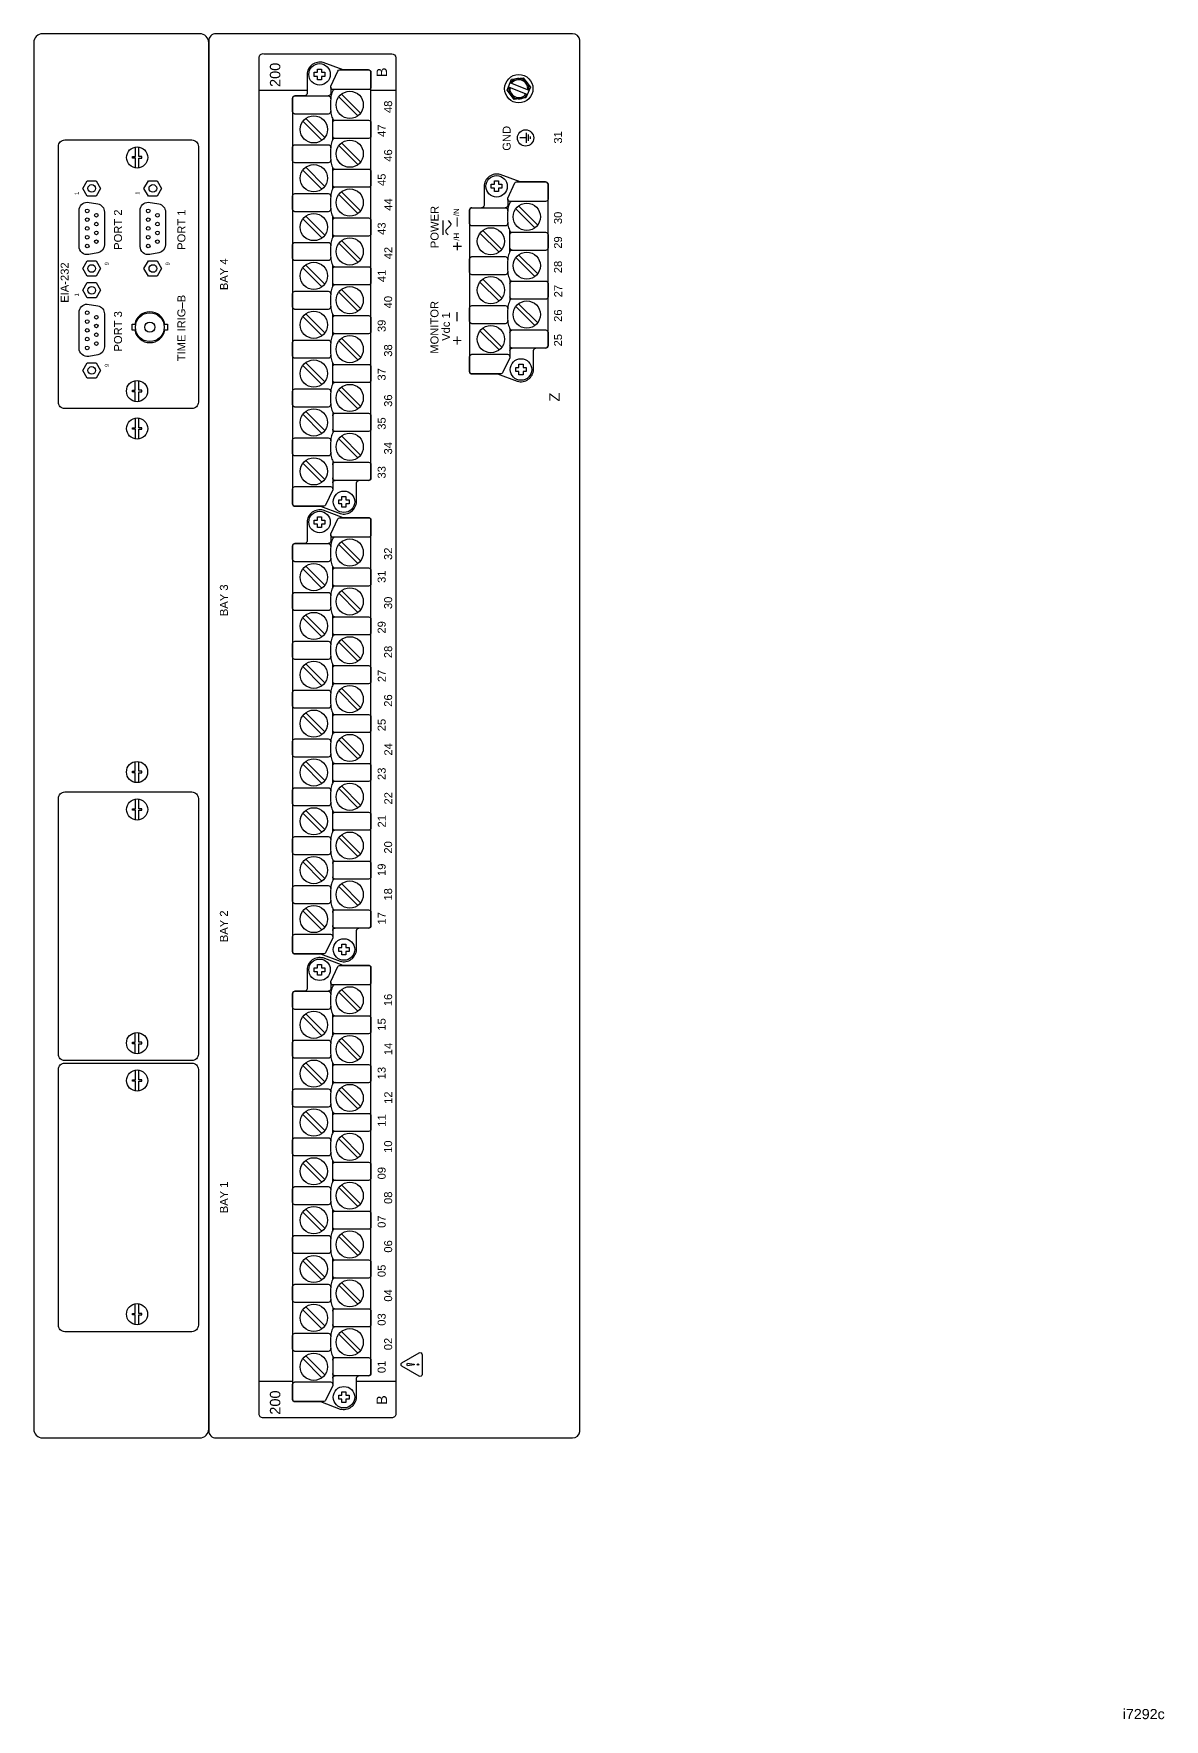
# Model space of a CAD drawing. Extents: x 0.5 to 47.5, y 0.5 to 35.2.
# Drawn here: x 33.61 to 47.5, y 0.5 to 21.21 of the extents above; entities that cross this region are included whole.
import ezdxf
from ezdxf.enums import TextEntityAlignment as Align

# ---------------------------------------------------------------- set-up
doc = ezdxf.new("R2010")
doc.units = 0
doc.header["$MEASUREMENT"] = 0
doc.layers.add('5.0_____[DWG]', color=7, linetype='CONTINUOUS')
doc.styles.add('Arial', font='arial.ttf')

msp = doc.modelspace()

# ---------------------------------------------------------------- linework, layer by layer
at = {"layer": '5.0_____[DWG]'}
for points in [[(33.605, 21.095), (33.605, 4.065, 0.414214), (33.715, 3.955), (35.645, 3.955, 0.414214), (35.755, 4.065), (35.755, 21.095, 0.414214), (35.645, 21.205), (33.715, 21.205, 0.414214), (33.605, 21.095)], [(37.719, 15.718, 0.414213), (37.749, 15.748), (37.749, 20.73, 0.414214), (37.719, 20.76), (37.406, 20.76), (37.161, 20.851, 0.480048), (36.963, 20.706), (36.963, 20.472, -0.414214), (36.933, 20.442), (36.815, 20.442, 0.414212), (36.785, 20.412), (36.785, 20.412), (36.785, 15.431, 0.414215), (36.815, 15.401), (37.128, 15.401), (37.372, 15.31, 0.47859), (37.571, 15.455), (37.571, 15.688, -0.414214), (37.601, 15.718)], [(37.254, 20.549), (37.254, 20.472, -0.414214), (37.224, 20.442)], [(37.302, 20.519, 0.127742), (37.286, 20.511, 0.081668), (37.276, 20.496, 0.0591), (37.257, 20.432, 0.034646), (37.25, 20.331, 0.03436), (37.257, 20.23, 0.0591), (37.276, 20.166, 0.081668), (37.286, 20.151, 0.191033), (37.31, 20.142)], [(39.442, 20.552, 0.802175), (39.668, 20.458, 0.802175)], [(39.456, 20.546, 0.779376), (39.653, 20.465)], [(39.688, 20.509, 0.802179), (39.462, 20.602)], [(39.673, 20.515, 0.776676), (39.477, 20.596)], [(37.253, 20.257), (37.253, 20.249, -0.414214), (37.223, 20.219), (36.815, 20.219, -0.414214), (36.785, 20.249), (36.785, 20.412, -0.414214), (36.815, 20.442), (37.223, 20.442, -0.414214), (37.253, 20.412), (37.253, 20.405)], [(37.28, 20.112, -0.414214), (37.31, 20.142), (37.719, 20.142, -0.414214), (37.749, 20.112), (37.749, 19.949, -0.414214), (37.719, 19.919), (37.31, 19.919, -0.414214), (37.28, 19.949)], [(37.31, 19.92, 0.191033), (37.286, 19.911, 0.081668), (37.276, 19.896, 0.0591), (37.257, 19.832, 0.034646), (37.25, 19.731, 0.03436), (37.257, 19.63, 0.0591), (37.276, 19.566, 0.081668), (37.286, 19.551, 0.191033), (37.31, 19.542)], [(37.253, 19.657), (37.253, 19.649, -0.414214), (37.223, 19.619), (36.815, 19.619, -0.414214), (36.785, 19.649), (36.785, 19.812, -0.414214), (36.815, 19.842), (37.223, 19.842, -0.414214), (37.253, 19.812), (37.253, 19.805)], [(37.28, 19.512, -0.414214), (37.31, 19.542), (37.719, 19.542, -0.414214), (37.749, 19.512), (37.749, 19.349, -0.414214), (37.719, 19.319), (37.31, 19.319, -0.414214), (37.28, 19.349)], [(39.894, 17.343, 0.414213), (39.924, 17.373), (39.924, 19.355, 0.414214), (39.894, 19.385), (39.581, 19.385), (39.336, 19.476, 0.480048), (39.138, 19.331), (39.138, 19.097, -0.414214), (39.108, 19.067)], [(37.31, 19.32, 0.191033), (37.286, 19.311, 0.081668), (37.276, 19.296, 0.0591), (37.257, 19.232, 0.034646), (37.25, 19.131, 0.03436), (37.257, 19.03, 0.0591), (37.276, 18.966, 0.081668), (37.286, 18.95, 0.191033), (37.31, 18.942)], [(37.253, 19.057), (37.253, 19.049, -0.414214), (37.223, 19.019), (36.815, 19.019, -0.414214), (36.785, 19.049), (36.785, 19.212, -0.414214), (36.815, 19.242), (37.223, 19.242, -0.414214), (37.253, 19.212), (37.253, 19.205)], [(39.428, 18.882), (39.428, 18.874, -0.414214), (39.398, 18.844), (38.99, 18.844, -0.414214), (38.96, 18.874), (38.96, 19.037, -0.414214), (38.99, 19.067), (39.398, 19.067, -0.414214), (39.428, 19.037), (39.428, 19.03)], [(38.99, 19.067, 0.414212), (38.96, 19.037), (38.96, 17.056, 0.414215), (38.99, 17.026), (39.303, 17.026), (39.547, 16.935, 0.47859), (39.746, 17.08), (39.746, 17.313, -0.414214), (39.776, 17.343)], [(39.429, 19.174), (39.429, 19.097, -0.414214), (39.399, 19.067)], [(39.477, 19.144, 0.127742), (39.461, 19.136, 0.081668), (39.451, 19.121, 0.0591), (39.432, 19.057, 0.034646), (39.425, 18.956, 0.03436), (39.432, 18.855, 0.0591), (39.451, 18.791, 0.081668), (39.461, 18.775, 0.191033), (39.485, 18.767)], [(37.28, 18.912, -0.414214), (37.31, 18.942), (37.719, 18.942, -0.414214), (37.749, 18.912), (37.749, 18.749, -0.414214), (37.719, 18.719), (37.31, 18.719, -0.414214), (37.28, 18.749)], [(38.697, 18.909), (38.723, 18.883, -0.404962), (38.721, 18.845), (38.674, 18.797), (38.674, 18.797, 0.404962), (38.673, 18.76), (38.699, 18.733)], [(37.253, 18.457), (37.253, 18.449, -0.414214), (37.223, 18.419), (36.815, 18.419, -0.414214), (36.785, 18.449), (36.785, 18.612, -0.414214), (36.815, 18.642), (37.223, 18.642, -0.414214), (37.253, 18.612), (37.253, 18.605)], [(37.31, 18.72, 0.191033), (37.286, 18.711, 0.081668), (37.276, 18.696, 0.0591), (37.257, 18.632, 0.034646), (37.25, 18.531, 0.03436), (37.257, 18.43, 0.0591), (37.276, 18.366, 0.081668), (37.286, 18.35, 0.191033), (37.31, 18.342)], [(39.455, 18.737, -0.414214), (39.485, 18.767), (39.894, 18.767, -0.414214), (39.924, 18.737), (39.924, 18.574, -0.414214), (39.894, 18.544), (39.485, 18.544, -0.414214), (39.455, 18.574)], [(39.428, 18.282), (39.428, 18.274, -0.414214), (39.398, 18.244), (38.99, 18.244, -0.414214), (38.96, 18.274), (38.96, 18.437, -0.414214), (38.99, 18.467), (39.398, 18.467, -0.414214), (39.428, 18.437), (39.428, 18.43)], [(39.485, 18.545, 0.191033), (39.461, 18.536, 0.081668), (39.451, 18.521, 0.0591), (39.432, 18.457, 0.034646), (39.425, 18.356, 0.03436), (39.432, 18.255, 0.0591), (39.451, 18.191, 0.081668), (39.461, 18.175, 0.191033), (39.485, 18.167)], [(37.28, 18.312, -0.414214), (37.31, 18.342), (37.719, 18.342, -0.414214), (37.749, 18.312), (37.749, 18.149, -0.414214), (37.719, 18.119), (37.31, 18.119, -0.414214), (37.28, 18.149)], [(37.253, 17.857), (37.253, 17.849, -0.414214), (37.223, 17.819), (36.815, 17.819, -0.414214), (36.785, 17.849), (36.785, 18.012, -0.414214), (36.815, 18.042), (37.223, 18.042, -0.414214), (37.253, 18.012), (37.253, 18.005)], [(37.31, 18.12, 0.191033), (37.286, 18.111, 0.081668), (37.276, 18.096, 0.0591), (37.257, 18.032, 0.034646), (37.25, 17.931, 0.03436), (37.257, 17.83, 0.0591), (37.276, 17.766, 0.081668), (37.286, 17.75, 0.191033), (37.31, 17.742)], [(39.455, 18.137, -0.414214), (39.485, 18.167), (39.894, 18.167, -0.414214), (39.924, 18.137), (39.924, 17.974, -0.414214), (39.894, 17.944), (39.485, 17.944, -0.414214), (39.455, 17.974)], [(39.428, 17.681), (39.428, 17.673, -0.414214), (39.398, 17.643), (38.99, 17.643, -0.414214), (38.96, 17.673), (38.96, 17.836, -0.414214), (38.99, 17.866), (39.398, 17.866, -0.414214), (39.428, 17.836), (39.428, 17.829)], [(39.485, 17.944, 0.191033), (39.461, 17.936, 0.081668), (39.451, 17.92, 0.0591), (39.432, 17.856, 0.034646), (39.425, 17.755, 0.03436), (39.432, 17.654, 0.0591), (39.451, 17.59, 0.081668), (39.461, 17.575, 0.191033), (39.485, 17.566)], [(35.217, 17.637, 0.820361), (34.846, 17.637)], [(37.28, 17.712, -0.414214), (37.31, 17.742), (37.719, 17.742, -0.414214), (37.749, 17.712), (37.749, 17.549, -0.414214), (37.719, 17.519), (37.31, 17.519, -0.414214), (37.28, 17.549)], [(34.846, 17.562, 0.815611), (35.217, 17.562)], [(37.253, 17.257), (37.253, 17.249, -0.414214), (37.223, 17.219), (36.815, 17.219, -0.414214), (36.785, 17.249), (36.785, 17.412, -0.414214), (36.815, 17.442), (37.223, 17.442, -0.414214), (37.253, 17.412), (37.253, 17.405)], [(37.31, 17.52, 0.191033), (37.286, 17.511, 0.081668), (37.276, 17.496, 0.0591), (37.257, 17.432, 0.034646), (37.25, 17.331, 0.03436), (37.257, 17.23, 0.0591), (37.276, 17.166, 0.081668), (37.286, 17.15, 0.191033), (37.31, 17.142)], [(39.455, 17.583), (39.455, 17.225), (39.365, 17.039, -0.241986), (39.345, 17.026), (38.99, 17.026, -0.422157), (38.96, 17.052), (38.96, 17.237, -0.414214), (38.99, 17.267), (39.427, 17.267, -0.390527), (39.455, 17.237)], [(39.455, 17.536, -0.414214), (39.485, 17.566), (39.894, 17.566, -0.414214), (39.924, 17.536), (39.924, 17.373, -0.414214), (39.894, 17.343), (39.485, 17.343, -0.414214), (39.455, 17.373)], [(39.455, 17.313, -0.414214), (39.485, 17.343)], [(37.28, 17.112, -0.414214), (37.31, 17.142), (37.719, 17.142, -0.414214), (37.749, 17.112), (37.749, 16.949, -0.414214), (37.719, 16.919), (37.31, 16.919, -0.414214), (37.28, 16.949)], [(37.253, 16.657), (37.253, 16.649, -0.414214), (37.223, 16.619), (36.815, 16.619, -0.414214), (36.785, 16.649), (36.785, 16.812, -0.414214), (36.815, 16.842), (37.223, 16.842, -0.414214), (37.253, 16.812), (37.253, 16.805)], [(37.31, 16.92, 0.191033), (37.286, 16.911, 0.081668), (37.276, 16.896, 0.0591), (37.257, 16.832, 0.034646), (37.25, 16.731, 0.03436), (37.257, 16.63, 0.0591), (37.276, 16.566, 0.081668), (37.286, 16.55, 0.191033), (37.31, 16.542)], [(37.28, 16.512, -0.414214), (37.31, 16.542), (37.719, 16.542, -0.414214), (37.749, 16.512), (37.749, 16.349, -0.414214), (37.719, 16.319), (37.31, 16.319, -0.414214), (37.28, 16.349)], [(37.253, 16.056), (37.253, 16.048, -0.414214), (37.223, 16.018), (36.815, 16.018, -0.414214), (36.785, 16.048), (36.785, 16.211, -0.414214), (36.815, 16.241), (37.223, 16.241, -0.414214), (37.253, 16.211), (37.253, 16.204)], [(37.31, 16.319, 0.191033), (37.286, 16.311, 0.081668), (37.276, 16.295, 0.0591), (37.257, 16.231, 0.034646), (37.25, 16.13, 0.03436), (37.257, 16.029, 0.0591), (37.276, 15.965, 0.081668), (37.286, 15.95, 0.191033), (37.31, 15.941)], [(37.28, 15.958), (37.28, 15.6), (37.19, 15.414, -0.241986), (37.17, 15.401), (36.815, 15.401, -0.422157), (36.785, 15.427), (36.785, 15.612, -0.414214), (36.815, 15.642), (37.252, 15.642, -0.390527), (37.28, 15.612)], [(37.28, 15.911, -0.414214), (37.31, 15.941), (37.719, 15.941, -0.414214), (37.749, 15.911), (37.749, 15.748, -0.414214), (37.719, 15.718), (37.31, 15.718, -0.414214), (37.28, 15.748)], [(37.28, 15.688, -0.414214), (37.31, 15.718)], [(37.719, 10.218, 0.414213), (37.749, 10.248), (37.749, 15.23, 0.414214), (37.719, 15.26), (37.406, 15.26), (37.161, 15.351, 0.480048), (36.963, 15.206), (36.963, 14.972, -0.414214), (36.933, 14.942), (36.815, 14.942, 0.414212), (36.785, 14.912), (36.785, 14.912), (36.785, 9.931, 0.414215), (36.815, 9.901), (37.128, 9.901), (37.372, 9.81, 0.47859), (37.571, 9.955), (37.571, 10.188, -0.414214), (37.601, 10.218)], [(37.253, 14.757), (37.253, 14.749, -0.414214), (37.223, 14.719), (36.815, 14.719, -0.414214), (36.785, 14.749), (36.785, 14.912, -0.414214), (36.815, 14.942), (37.223, 14.942, -0.414214), (37.253, 14.912), (37.253, 14.905)], [(37.254, 15.049), (37.254, 14.972, -0.414214), (37.224, 14.942)], [(37.302, 15.019, 0.127742), (37.286, 15.011, 0.081668), (37.276, 14.996, 0.0591), (37.257, 14.932, 0.034646), (37.25, 14.831, 0.03436), (37.257, 14.73, 0.0591), (37.276, 14.666, 0.081668), (37.286, 14.651, 0.191033), (37.31, 14.642)], [(37.28, 14.612, -0.414214), (37.31, 14.642), (37.719, 14.642, -0.414214), (37.749, 14.612), (37.749, 14.449, -0.414214), (37.719, 14.419), (37.31, 14.419, -0.414214), (37.28, 14.449)], [(37.253, 14.157), (37.253, 14.149, -0.414214), (37.223, 14.119), (36.815, 14.119, -0.414214), (36.785, 14.149), (36.785, 14.312, -0.414214), (36.815, 14.342), (37.223, 14.342, -0.414214), (37.253, 14.312), (37.253, 14.305)], [(37.31, 14.42, 0.191033), (37.286, 14.411, 0.081668), (37.276, 14.396, 0.0591), (37.257, 14.332, 0.034646), (37.25, 14.231, 0.03436), (37.257, 14.13, 0.0591), (37.276, 14.066, 0.081668), (37.286, 14.051, 0.191033), (37.31, 14.042)], [(37.28, 14.012, -0.414214), (37.31, 14.042), (37.719, 14.042, -0.414214), (37.749, 14.012), (37.749, 13.849, -0.414214), (37.719, 13.819), (37.31, 13.819, -0.414214), (37.28, 13.849)], [(37.253, 13.557), (37.253, 13.549, -0.414214), (37.223, 13.519), (36.815, 13.519, -0.414214), (36.785, 13.549), (36.785, 13.712, -0.414214), (36.815, 13.742), (37.223, 13.742, -0.414214), (37.253, 13.712), (37.253, 13.705)], [(37.31, 13.82, 0.191033), (37.286, 13.811, 0.081668), (37.276, 13.796, 0.0591), (37.257, 13.732, 0.034646), (37.25, 13.631, 0.03436), (37.257, 13.53, 0.0591), (37.276, 13.466, 0.081668), (37.286, 13.45, 0.191033), (37.31, 13.442)], [(37.28, 13.412, -0.414214), (37.31, 13.442), (37.719, 13.442, -0.414214), (37.749, 13.412), (37.749, 13.249, -0.414214), (37.719, 13.219), (37.31, 13.219, -0.414214), (37.28, 13.249)], [(37.253, 12.957), (37.253, 12.949, -0.414214), (37.223, 12.919), (36.815, 12.919, -0.414214), (36.785, 12.949), (36.785, 13.112, -0.414214), (36.815, 13.142), (37.223, 13.142, -0.414214), (37.253, 13.112), (37.253, 13.105)], [(37.31, 13.22, 0.191033), (37.286, 13.211, 0.081668), (37.276, 13.196, 0.0591), (37.257, 13.132, 0.034646), (37.25, 13.031, 0.03436), (37.257, 12.93, 0.0591), (37.276, 12.866, 0.081668), (37.286, 12.85, 0.191033), (37.31, 12.842)], [(37.28, 12.812, -0.414214), (37.31, 12.842), (37.719, 12.842, -0.414214), (37.749, 12.812), (37.749, 12.649, -0.414214), (37.719, 12.619), (37.31, 12.619, -0.414214), (37.28, 12.649)], [(37.253, 12.357), (37.253, 12.349, -0.414214), (37.223, 12.319), (36.815, 12.319, -0.414214), (36.785, 12.349), (36.785, 12.512, -0.414214), (36.815, 12.542), (37.223, 12.542, -0.414214), (37.253, 12.512), (37.253, 12.505)], [(37.31, 12.62, 0.191033), (37.286, 12.611, 0.081668), (37.276, 12.596, 0.0591), (37.257, 12.532, 0.034646), (37.25, 12.431, 0.03436), (37.257, 12.33, 0.0591), (37.276, 12.266, 0.081668), (37.286, 12.25, 0.191033), (37.31, 12.242)], [(37.28, 12.212, -0.414214), (37.31, 12.242), (37.719, 12.242, -0.414214), (37.749, 12.212), (37.749, 12.049, -0.414214), (37.719, 12.019), (37.31, 12.019, -0.414214), (37.28, 12.049)], [(37.31, 12.02, 0.191033), (37.286, 12.011, 0.081668), (37.276, 11.996, 0.0591), (37.257, 11.932, 0.034646), (37.25, 11.831, 0.03436), (37.257, 11.73, 0.0591), (37.276, 11.666, 0.081668), (37.286, 11.65, 0.191033), (37.31, 11.642)], [(37.253, 11.757), (37.253, 11.749, -0.414214), (37.223, 11.719), (36.815, 11.719, -0.414214), (36.785, 11.749), (36.785, 11.912, -0.414214), (36.815, 11.942), (37.223, 11.942, -0.414214), (37.253, 11.912), (37.253, 11.905)], [(37.28, 11.612, -0.414214), (37.31, 11.642), (37.719, 11.642, -0.414214), (37.749, 11.612), (37.749, 11.449, -0.414214), (37.719, 11.419), (37.31, 11.419, -0.414214), (37.28, 11.449)], [(37.31, 11.42, 0.191033), (37.286, 11.411, 0.081668), (37.276, 11.396, 0.0591), (37.257, 11.332, 0.034646), (37.25, 11.231, 0.03436), (37.257, 11.13, 0.0591), (37.276, 11.066, 0.081668), (37.286, 11.05, 0.191033), (37.31, 11.042)], [(37.253, 11.157), (37.253, 11.149, -0.414214), (37.223, 11.119), (36.815, 11.119, -0.414214), (36.785, 11.149), (36.785, 11.312, -0.414214), (36.815, 11.342), (37.223, 11.342, -0.414214), (37.253, 11.312), (37.253, 11.305)], [(37.28, 11.012, -0.414214), (37.31, 11.042), (37.719, 11.042, -0.414214), (37.749, 11.012), (37.749, 10.849, -0.414214), (37.719, 10.819), (37.31, 10.819, -0.414214), (37.28, 10.849)], [(37.31, 10.819, 0.191033), (37.286, 10.811, 0.081668), (37.276, 10.795, 0.0591), (37.257, 10.731, 0.034646), (37.25, 10.63, 0.03436), (37.257, 10.529, 0.0591), (37.276, 10.465, 0.081668), (37.286, 10.45, 0.191033), (37.31, 10.441)], [(37.253, 10.556), (37.253, 10.548, -0.414214), (37.223, 10.518), (36.815, 10.518, -0.414214), (36.785, 10.548), (36.785, 10.711, -0.414214), (36.815, 10.741), (37.223, 10.741, -0.414214), (37.253, 10.711), (37.253, 10.704)], [(37.28, 10.458), (37.28, 10.1), (37.19, 9.914, -0.241986), (37.17, 9.901), (36.815, 9.901, -0.422157), (36.785, 9.927), (36.785, 10.112, -0.414214), (36.815, 10.142), (37.252, 10.142, -0.390527), (37.28, 10.112)], [(37.28, 10.411, -0.414214), (37.31, 10.441), (37.719, 10.441, -0.414214), (37.749, 10.411), (37.749, 10.248, -0.414214), (37.719, 10.218), (37.31, 10.218, -0.414214), (37.28, 10.248)], [(37.28, 10.188, -0.414214), (37.31, 10.218)], [(37.719, 4.718, 0.414213), (37.749, 4.748), (37.749, 9.73, 0.414214), (37.719, 9.76), (37.406, 9.76), (37.161, 9.851, 0.480048), (36.963, 9.706), (36.963, 9.472, -0.414214), (36.933, 9.442), (36.815, 9.442, 0.414212), (36.785, 9.412), (36.785, 9.412), (36.785, 4.431, 0.414215), (36.815, 4.401), (37.128, 4.401), (37.372, 4.31, 0.47859), (37.571, 4.455), (37.571, 4.688, -0.414214), (37.601, 4.718)], [(37.254, 9.549), (37.254, 9.472, -0.414214), (37.224, 9.442)], [(37.253, 9.257), (37.253, 9.249, -0.414214), (37.223, 9.219), (36.815, 9.219, -0.414214), (36.785, 9.249), (36.785, 9.412, -0.414214), (36.815, 9.442), (37.223, 9.442, -0.414214), (37.253, 9.412), (37.253, 9.405)], [(37.302, 9.519, 0.127742), (37.286, 9.511, 0.081668), (37.276, 9.496, 0.0591), (37.257, 9.432, 0.034646), (37.25, 9.331, 0.03436), (37.257, 9.23, 0.0591), (37.276, 9.166, 0.081668), (37.286, 9.151, 0.191033), (37.31, 9.142)], [(37.28, 9.112, -0.414214), (37.31, 9.142), (37.719, 9.142, -0.414214), (37.749, 9.112), (37.749, 8.949, -0.414214), (37.719, 8.919), (37.31, 8.919, -0.414214), (37.28, 8.949)], [(37.31, 8.92, 0.191033), (37.286, 8.911, 0.081668), (37.276, 8.896, 0.0591), (37.257, 8.832, 0.034646), (37.25, 8.731, 0.03436), (37.257, 8.63, 0.0591), (37.276, 8.566, 0.081668), (37.286, 8.551, 0.191033), (37.31, 8.542)], [(37.253, 8.657), (37.253, 8.649, -0.414214), (37.223, 8.619), (36.815, 8.619, -0.414214), (36.785, 8.649), (36.785, 8.812, -0.414214), (36.815, 8.842), (37.223, 8.842, -0.414214), (37.253, 8.812), (37.253, 8.805)], [(37.28, 8.512, -0.414214), (37.31, 8.542), (37.719, 8.542, -0.414214), (37.749, 8.512), (37.749, 8.349, -0.414214), (37.719, 8.319), (37.31, 8.319, -0.414214), (37.28, 8.349)], [(37.31, 8.32, 0.191033), (37.286, 8.311, 0.081668), (37.276, 8.296, 0.0591), (37.257, 8.232, 0.034646), (37.25, 8.131, 0.03436), (37.257, 8.03, 0.0591), (37.276, 7.966, 0.081668), (37.286, 7.951, 0.191033), (37.31, 7.942)], [(37.253, 8.057), (37.253, 8.049, -0.414214), (37.223, 8.019), (36.815, 8.019, -0.414214), (36.785, 8.049), (36.785, 8.212, -0.414214), (36.815, 8.242), (37.223, 8.242, -0.414214), (37.253, 8.212), (37.253, 8.205)], [(37.28, 7.912, -0.414214), (37.31, 7.942), (37.719, 7.942, -0.414214), (37.749, 7.912), (37.749, 7.749, -0.414214), (37.719, 7.719), (37.31, 7.719, -0.414214), (37.28, 7.749)], [(37.31, 7.72, 0.191033), (37.286, 7.711, 0.081668), (37.276, 7.696, 0.0591), (37.257, 7.632, 0.034646), (37.25, 7.531, 0.03436), (37.257, 7.43, 0.0591), (37.276, 7.366, 0.081668), (37.286, 7.351, 0.191033), (37.31, 7.342)], [(37.253, 7.457), (37.253, 7.449, -0.414214), (37.223, 7.419), (36.815, 7.419, -0.414214), (36.785, 7.449), (36.785, 7.612, -0.414214), (36.815, 7.642), (37.223, 7.642, -0.414214), (37.253, 7.612), (37.253, 7.605)], [(37.28, 7.312, -0.414214), (37.31, 7.342), (37.719, 7.342, -0.414214), (37.749, 7.312), (37.749, 7.149, -0.414214), (37.719, 7.119), (37.31, 7.119, -0.414214), (37.28, 7.149)], [(37.253, 6.857), (37.253, 6.849, -0.414214), (37.223, 6.819), (36.815, 6.819, -0.414214), (36.785, 6.849), (36.785, 7.012, -0.414214), (36.815, 7.042), (37.223, 7.042, -0.414214), (37.253, 7.012), (37.253, 7.005)], [(37.31, 7.12, 0.191033), (37.286, 7.111, 0.081668), (37.276, 7.096, 0.0591), (37.257, 7.032, 0.034646), (37.25, 6.931, 0.03436), (37.257, 6.83, 0.0591), (37.276, 6.766, 0.081668), (37.286, 6.751, 0.191033), (37.31, 6.742)], [(37.28, 6.712, -0.414214), (37.31, 6.742), (37.719, 6.742, -0.414214), (37.749, 6.712), (37.749, 6.549, -0.414214), (37.719, 6.519), (37.31, 6.519, -0.414214), (37.28, 6.549)], [(37.253, 6.257), (37.253, 6.249, -0.414214), (37.223, 6.219), (36.815, 6.219, -0.414214), (36.785, 6.249), (36.785, 6.412, -0.414214), (36.815, 6.442), (37.223, 6.442, -0.414214), (37.253, 6.412), (37.253, 6.405)], [(37.31, 6.52, 0.191033), (37.286, 6.511, 0.081668), (37.276, 6.496, 0.0591), (37.257, 6.432, 0.034646), (37.25, 6.331, 0.03436), (37.257, 6.23, 0.0591), (37.276, 6.166, 0.081668), (37.286, 6.151, 0.191033), (37.31, 6.142)], [(37.28, 6.112, -0.414214), (37.31, 6.142), (37.719, 6.142, -0.414214), (37.749, 6.112), (37.749, 5.949, -0.414214), (37.719, 5.919), (37.31, 5.919, -0.414214), (37.28, 5.949)], [(37.253, 5.657), (37.253, 5.649, -0.414214), (37.223, 5.619), (36.815, 5.619, -0.414214), (36.785, 5.649), (36.785, 5.812, -0.414214), (36.815, 5.842), (37.223, 5.842, -0.414214), (37.253, 5.812), (37.253, 5.805)], [(37.31, 5.92, 0.191033), (37.286, 5.911, 0.081668), (37.276, 5.896, 0.0591), (37.257, 5.832, 0.034646), (37.25, 5.731, 0.03436), (37.257, 5.63, 0.0591), (37.276, 5.566, 0.081668), (37.286, 5.55, 0.191033), (37.31, 5.542)], [(37.28, 5.512, -0.414214), (37.31, 5.542), (37.719, 5.542, -0.414214), (37.749, 5.512), (37.749, 5.349, -0.414214), (37.719, 5.319), (37.31, 5.319, -0.414214), (37.28, 5.349)], [(37.253, 5.056), (37.253, 5.048, -0.414214), (37.223, 5.018), (36.815, 5.018, -0.414214), (36.785, 5.048), (36.785, 5.211, -0.414214), (36.815, 5.241), (37.223, 5.241, -0.414214), (37.253, 5.211), (37.253, 5.204)], [(37.31, 5.319, 0.191033), (37.286, 5.311, 0.081668), (37.276, 5.295, 0.0591), (37.257, 5.231, 0.034646), (37.25, 5.13, 0.03436), (37.257, 5.029, 0.0591), (37.276, 4.965, 0.081668), (37.286, 4.95, 0.191033), (37.31, 4.941)], [(37.28, 4.958), (37.28, 4.6), (37.19, 4.414, -0.241986), (37.17, 4.401), (36.815, 4.401, -0.422157), (36.785, 4.427), (36.785, 4.612, -0.414214), (36.815, 4.642), (37.252, 4.642, -0.390527), (37.28, 4.612)], [(37.28, 4.911, -0.414214), (37.31, 4.941), (37.719, 4.941, -0.414214), (37.749, 4.911), (37.749, 4.748, -0.414214), (37.719, 4.718), (37.31, 4.718, -0.414214), (37.28, 4.748)], [(37.28, 4.688, -0.414214), (37.31, 4.718)]]:
    msp.add_lwpolyline(points, format="xyb", dxfattribs=at)
for points in [[(40.225, 21.205), (35.845, 21.205, 0.414214), (35.755, 21.115), (35.755, 4.045, 0.414214), (35.845, 3.955), (40.225, 3.955, 0.381966), (40.315, 4.035), (40.315, 21.125, 0.381966)], [(36.374, 4.25), (36.374, 20.91, -0.468367), (36.434, 20.96), (38.004, 20.96, -0.414132), (38.054, 20.91), (38.054, 4.25, -0.414214), (38.004, 4.2), (36.424, 4.2, -0.414287)], [(37.749, 20.734), (37.749, 20.549, -0.414214), (37.719, 20.519), (37.282, 20.519, -0.390527), (37.254, 20.549), (37.254, 20.561), (37.343, 20.747, -0.241514), (37.363, 20.76), (37.719, 20.76, -0.422157)], [(33.908, 16.68), (33.908, 19.82, -0.414214), (33.988, 19.9), (35.548, 19.9, -0.414214), (35.628, 19.82), (35.628, 16.68, -0.414214), (35.548, 16.6), (33.988, 16.6, -0.414214)], [(39.924, 19.358), (39.924, 19.174, -0.414214), (39.894, 19.144), (39.457, 19.144, -0.390527), (39.429, 19.174), (39.429, 19.186), (39.518, 19.372, -0.241514), (39.538, 19.385), (39.894, 19.385, -0.422157)], [(34.163, 18.592), (34.163, 19.035, -0.414214), (34.263, 19.135), (34.392, 19.114, -0.370597), (34.474, 19.015), (34.474, 18.611, -0.36397), (34.392, 18.513), (34.281, 18.493, -0.466307)], [(34.913, 18.592), (34.913, 19.035, -0.414214), (35.013, 19.135), (35.142, 19.114, -0.370597), (35.224, 19.015), (35.224, 18.611, -0.36397), (35.142, 18.513), (35.031, 18.493, -0.466307)], [(34.163, 17.34), (34.163, 17.783, -0.414214), (34.263, 17.883), (34.392, 17.862, -0.370597), (34.474, 17.763), (34.474, 17.359, -0.36397), (34.392, 17.261), (34.281, 17.241, -0.466307)], [(37.749, 15.234), (37.749, 15.049, -0.414214), (37.719, 15.019), (37.282, 15.019, -0.390527), (37.254, 15.049), (37.254, 15.061), (37.343, 15.247, -0.241514), (37.363, 15.26), (37.719, 15.26, -0.422157)], [(33.908, 8.67), (33.908, 11.81, -0.414214), (33.988, 11.89), (35.548, 11.89, -0.414214), (35.628, 11.81), (35.628, 8.67, -0.414214), (35.548, 8.59), (33.988, 8.59, -0.414214)], [(37.749, 9.734), (37.749, 9.549, -0.414214), (37.719, 9.519), (37.282, 9.519, -0.390527), (37.254, 9.549), (37.254, 9.561), (37.343, 9.747, -0.241514), (37.363, 9.76), (37.719, 9.76, -0.422157)], [(33.908, 5.34), (33.908, 8.48, -0.414214), (33.988, 8.56), (35.548, 8.56, -0.414214), (35.628, 8.48), (35.628, 5.34, -0.414214), (35.548, 5.26), (33.988, 5.26, -0.414214)], [(38.13, 4.878), (38.34, 5, -0.555022), (38.378, 4.977), (38.378, 4.735, -0.555022), (38.34, 4.712), (38.13, 4.835, -0.531445)], [(38.198, 4.84, -0.299493), (38.198, 4.873), (38.277, 4.86), (38.278, 4.859), (38.278, 4.854), (38.277, 4.853), (38.198, 4.84)]]:
    msp.add_lwpolyline(points, format="xyb", close=True, dxfattribs=at)
for points in [[(37.092, 20.681), (37.052, 20.681), (37.052, 20.731), (37.092, 20.731), (37.092, 20.771), (37.142, 20.771), (37.142, 20.731), (37.182, 20.731), (37.182, 20.681), (37.142, 20.681), (37.142, 20.64), (37.092, 20.64)], [(39.509, 20.397), (39.422, 20.512), (39.477, 20.645), (39.62, 20.664), (39.708, 20.549), (39.653, 20.416)], [(34.21, 19.305), (34.264, 19.399), (34.373, 19.399), (34.427, 19.305), (34.373, 19.211), (34.264, 19.211)], [(34.96, 19.305), (35.014, 19.399), (35.123, 19.399), (35.177, 19.305), (35.123, 19.211), (35.014, 19.211)], [(39.267, 19.306), (39.227, 19.306), (39.227, 19.356), (39.267, 19.356), (39.267, 19.396), (39.317, 19.396), (39.317, 19.356), (39.357, 19.356), (39.357, 19.306), (39.317, 19.306), (39.317, 19.266), (39.267, 19.266)], [(34.21, 18.321), (34.264, 18.415), (34.373, 18.415), (34.427, 18.321), (34.373, 18.227), (34.264, 18.227)], [(34.96, 18.321), (35.014, 18.415), (35.123, 18.415), (35.177, 18.321), (35.123, 18.227), (35.014, 18.227)], [(34.21, 18.053), (34.264, 18.147), (34.373, 18.147), (34.427, 18.053), (34.373, 17.959), (34.264, 17.959)], [(34.21, 17.069), (34.264, 17.163), (34.373, 17.163), (34.427, 17.069), (34.373, 16.975), (34.264, 16.975)], [(39.567, 17.055), (39.527, 17.055), (39.527, 17.105), (39.567, 17.105), (39.567, 17.146), (39.617, 17.146), (39.617, 17.105), (39.657, 17.105), (39.657, 17.055), (39.617, 17.055), (39.617, 17.015), (39.567, 17.015)], [(37.392, 15.43), (37.352, 15.43), (37.352, 15.48), (37.392, 15.48), (37.392, 15.52), (37.442, 15.52), (37.442, 15.48), (37.482, 15.48), (37.482, 15.43), (37.442, 15.43), (37.442, 15.39), (37.392, 15.39)], [(37.092, 15.181), (37.052, 15.181), (37.052, 15.231), (37.092, 15.231), (37.092, 15.271), (37.142, 15.271), (37.142, 15.231), (37.182, 15.231), (37.182, 15.181), (37.142, 15.181), (37.142, 15.14), (37.092, 15.14)], [(37.392, 9.93), (37.352, 9.93), (37.352, 9.98), (37.392, 9.98), (37.392, 10.02), (37.442, 10.02), (37.442, 9.98), (37.482, 9.98), (37.482, 9.93), (37.442, 9.93), (37.442, 9.89), (37.392, 9.89)], [(37.092, 9.681), (37.052, 9.681), (37.052, 9.731), (37.092, 9.731), (37.092, 9.771), (37.142, 9.771), (37.142, 9.731), (37.182, 9.731), (37.182, 9.681), (37.142, 9.681), (37.142, 9.641), (37.092, 9.641)], [(37.392, 4.43), (37.352, 4.43), (37.352, 4.48), (37.392, 4.48), (37.392, 4.521), (37.442, 4.521), (37.442, 4.48), (37.482, 4.48), (37.482, 4.43), (37.442, 4.43), (37.442, 4.39), (37.392, 4.39)]]:
    msp.add_lwpolyline(points, close=True, dxfattribs=at)
for points in [[(36.374, 20.51), (36.963, 20.51)], [(37.279, 20.519), (37.279, 20.502)], [(37.749, 20.51), (38.054, 20.51)], [(39.439, 20.553), (39.67, 20.458)], [(39.691, 20.507), (39.46, 20.603)], [(37.354, 20.431), (37.588, 20.197)], [(37.388, 20.464), (37.622, 20.23)], [(36.913, 20.13), (37.147, 19.896)], [(36.947, 20.164), (37.181, 19.93)], [(37.28, 19.903), (37.28, 20.159)], [(39.658, 19.925), (39.578, 19.925)], [(39.658, 19.864), (39.658, 19.989)], [(39.683, 19.888), (39.683, 19.967)], [(39.708, 19.912), (39.708, 19.941)], [(34.854, 19.557), (34.854, 19.676), (34.817, 19.676), (34.817, 19.695), (34.854, 19.695), (34.854, 19.814)], [(34.898, 19.557), (34.898, 19.676), (34.934, 19.676), (34.934, 19.695), (34.898, 19.695), (34.898, 19.814)], [(37.354, 19.831), (37.588, 19.597)], [(37.388, 19.864), (37.622, 19.63)], [(36.913, 19.53), (37.147, 19.296)], [(36.947, 19.564), (37.181, 19.33)], [(37.28, 19.303), (37.28, 19.559)], [(37.388, 19.264), (37.622, 19.03)], [(37.354, 19.231), (37.588, 18.997)], [(39.454, 19.144), (39.454, 19.127)], [(39.529, 19.056), (39.763, 18.822)], [(39.563, 19.089), (39.797, 18.855)], [(36.913, 18.93), (37.147, 18.696)], [(36.947, 18.964), (37.181, 18.73)], [(37.28, 18.703), (37.28, 18.959)], [(38.637, 18.733), (38.637, 18.91)], [(37.388, 18.664), (37.622, 18.43)], [(39.088, 18.755), (39.322, 18.521)], [(39.122, 18.789), (39.356, 18.555)], [(39.455, 18.528), (39.455, 18.784)], [(37.354, 18.631), (37.588, 18.397)], [(39.529, 18.456), (39.763, 18.222)], [(39.563, 18.489), (39.797, 18.255)], [(36.913, 18.33), (37.147, 18.096)], [(36.947, 18.364), (37.181, 18.13)], [(37.28, 18.103), (37.28, 18.359)], [(37.354, 18.031), (37.588, 17.797)], [(37.388, 18.064), (37.622, 17.83)], [(39.088, 18.155), (39.322, 17.921)], [(39.122, 18.189), (39.356, 17.955)], [(39.455, 18.184), (39.455, 17.928)], [(39.529, 17.855), (39.763, 17.621)], [(39.563, 17.889), (39.797, 17.654)], [(34.859, 17.562), (34.814, 17.562), (34.814, 17.637), (34.859, 17.637)], [(35.205, 17.637), (35.25, 17.637), (35.25, 17.562), (35.205, 17.562)], [(36.913, 17.73), (37.147, 17.496)], [(36.947, 17.764), (37.181, 17.53)], [(37.28, 17.503), (37.28, 17.759)], [(37.354, 17.431), (37.588, 17.197)], [(37.388, 17.464), (37.622, 17.23)], [(39.088, 17.554), (39.322, 17.32)], [(39.122, 17.588), (39.356, 17.354)], [(36.913, 17.13), (37.147, 16.896)], [(36.947, 17.164), (37.181, 16.929)], [(37.28, 16.903), (37.28, 17.158)], [(34.853, 16.687), (34.853, 16.806), (34.817, 16.806), (34.817, 16.825), (34.853, 16.825), (34.853, 16.944)], [(34.897, 16.687), (34.897, 16.806), (34.934, 16.806), (34.934, 16.825), (34.897, 16.825), (34.897, 16.944)], [(37.354, 16.831), (37.588, 16.597)], [(37.388, 16.864), (37.622, 16.63)], [(34.854, 16.227), (34.854, 16.346), (34.817, 16.346), (34.817, 16.365), (34.854, 16.365), (34.854, 16.484)], [(34.898, 16.227), (34.898, 16.346), (34.934, 16.346), (34.934, 16.365), (34.898, 16.365), (34.898, 16.484)], [(36.913, 16.53), (37.147, 16.296)], [(36.947, 16.564), (37.181, 16.329)], [(37.28, 16.558), (37.28, 16.303)], [(37.354, 16.23), (37.588, 15.996)], [(37.388, 16.264), (37.622, 16.029)], [(36.947, 15.963), (37.181, 15.729)], [(36.913, 15.929), (37.147, 15.695)], [(37.279, 15.019), (37.279, 15.002)], [(37.354, 14.931), (37.588, 14.697)], [(37.388, 14.964), (37.622, 14.73)], [(36.913, 14.63), (37.147, 14.396)], [(36.947, 14.664), (37.181, 14.43)], [(37.28, 14.403), (37.28, 14.659)], [(37.354, 14.331), (37.588, 14.097)], [(37.388, 14.364), (37.622, 14.13)], [(36.913, 14.03), (37.147, 13.796)], [(36.947, 14.064), (37.181, 13.83)], [(37.28, 13.803), (37.28, 14.059)], [(37.354, 13.731), (37.588, 13.497)], [(37.388, 13.764), (37.622, 13.53)], [(36.947, 13.464), (37.181, 13.23)], [(36.913, 13.43), (37.147, 13.196)], [(37.28, 13.203), (37.28, 13.459)], [(37.354, 13.131), (37.588, 12.897)], [(37.388, 13.164), (37.622, 12.93)], [(36.947, 12.864), (37.181, 12.63)], [(37.28, 12.603), (37.28, 12.859)], [(36.913, 12.83), (37.147, 12.596)], [(37.354, 12.531), (37.588, 12.297)], [(37.388, 12.564), (37.622, 12.33)], [(34.853, 12.007), (34.853, 12.126), (34.817, 12.126), (34.817, 12.145), (34.853, 12.145), (34.853, 12.264)], [(34.897, 12.007), (34.897, 12.126), (34.934, 12.126), (34.934, 12.145), (34.897, 12.145), (34.897, 12.264)], [(36.913, 12.23), (37.147, 11.996)], [(36.947, 12.264), (37.181, 12.03)], [(37.28, 12.003), (37.28, 12.259)], [(34.854, 11.547), (34.854, 11.666), (34.817, 11.666), (34.817, 11.685), (34.854, 11.685), (34.854, 11.804)], [(34.898, 11.547), (34.898, 11.666), (34.934, 11.666), (34.934, 11.685), (34.898, 11.685), (34.898, 11.804)], [(37.354, 11.931), (37.588, 11.697)], [(37.388, 11.964), (37.622, 11.73)], [(36.913, 11.63), (37.147, 11.396)], [(36.947, 11.664), (37.181, 11.429)], [(37.28, 11.403), (37.28, 11.658)], [(37.354, 11.331), (37.588, 11.097)], [(37.388, 11.364), (37.622, 11.13)], [(36.913, 11.03), (37.147, 10.796)], [(36.947, 11.064), (37.181, 10.829)], [(37.28, 11.058), (37.28, 10.803)], [(37.354, 10.73), (37.588, 10.496)], [(37.388, 10.764), (37.622, 10.529)], [(36.913, 10.429), (37.147, 10.195)], [(36.947, 10.463), (37.181, 10.229)], [(37.279, 9.519), (37.279, 9.502)], [(37.354, 9.431), (37.588, 9.197)], [(37.388, 9.464), (37.622, 9.23)], [(36.913, 9.13), (37.147, 8.896)], [(36.947, 9.164), (37.181, 8.93)], [(37.28, 8.903), (37.28, 9.159)], [(34.853, 8.677), (34.853, 8.796), (34.817, 8.796), (34.817, 8.815), (34.853, 8.815), (34.853, 8.934)], [(34.897, 8.677), (34.897, 8.796), (34.934, 8.796), (34.934, 8.815), (34.897, 8.815), (34.897, 8.934)], [(37.354, 8.831), (37.588, 8.597)], [(37.388, 8.864), (37.622, 8.63)], [(36.913, 8.53), (37.147, 8.296)], [(36.947, 8.564), (37.181, 8.33)], [(37.28, 8.303), (37.28, 8.559)], [(34.854, 8.217), (34.854, 8.336), (34.817, 8.336), (34.817, 8.355), (34.854, 8.355), (34.854, 8.474)], [(34.898, 8.217), (34.898, 8.336), (34.934, 8.336), (34.934, 8.355), (34.898, 8.355), (34.898, 8.474)], [(37.354, 8.231), (37.588, 7.997)], [(37.388, 8.264), (37.622, 8.03)], [(36.913, 7.93), (37.147, 7.696)], [(36.947, 7.964), (37.181, 7.73)], [(37.28, 7.703), (37.28, 7.959)], [(37.388, 7.664), (37.622, 7.43)], [(37.354, 7.631), (37.588, 7.397)], [(36.913, 7.33), (37.147, 7.096)], [(36.947, 7.364), (37.181, 7.13)], [(37.28, 7.103), (37.28, 7.359)], [(37.388, 7.064), (37.622, 6.83)], [(37.354, 7.031), (37.588, 6.797)], [(36.913, 6.73), (37.147, 6.496)], [(36.947, 6.764), (37.181, 6.53)], [(37.28, 6.503), (37.28, 6.759)], [(37.354, 6.431), (37.588, 6.197)], [(37.388, 6.464), (37.622, 6.23)], [(36.913, 6.13), (37.147, 5.896)], [(36.947, 6.164), (37.181, 5.93)], [(37.28, 5.903), (37.28, 6.159)], [(37.354, 5.831), (37.588, 5.597)], [(37.388, 5.864), (37.622, 5.63)], [(34.853, 5.347), (34.853, 5.466), (34.817, 5.466), (34.817, 5.485), (34.853, 5.485), (34.853, 5.604)], [(34.897, 5.347), (34.897, 5.466), (34.934, 5.466), (34.934, 5.485), (34.897, 5.485), (34.897, 5.604)], [(36.913, 5.53), (37.147, 5.296)], [(36.947, 5.564), (37.181, 5.33)], [(37.28, 5.559), (37.28, 5.303)], [(37.354, 5.23), (37.588, 4.996)], [(37.388, 5.264), (37.622, 5.029)], [(36.913, 4.929), (37.147, 4.695)], [(36.947, 4.963), (37.181, 4.729)], [(36.374, 4.65), (36.785, 4.65)], [(37.571, 4.65), (38.054, 4.65)]]:
    msp.add_lwpolyline(points, dxfattribs=at)
for centre, radius in [((37.117, 20.706), 0.132), ((39.565, 20.53), 0.174), ((37.488, 20.331), 0.167), ((37.047, 20.03), 0.167), ((37.488, 19.731), 0.167), ((39.648, 19.925), 0.1), ((34.876, 19.685), 0.13), ((37.047, 19.43), 0.167), ((34.319, 19.305), 0.047), ((35.069, 19.305), 0.047), ((37.488, 19.131), 0.167), ((39.292, 19.331), 0.132), ((34.263, 19.029), 0.0225), ((35.013, 19.029), 0.0225), ((39.663, 18.956), 0.167), ((34.263, 18.921), 0.0225), ((34.375, 18.975), 0.0225), ((34.375, 18.867), 0.0225), ((35.013, 18.921), 0.0225), ((35.125, 18.975), 0.0225), ((35.125, 18.867), 0.0225), ((37.047, 18.83), 0.167), ((34.263, 18.813), 0.0225), ((34.263, 18.705), 0.0225), ((34.375, 18.759), 0.0225), ((34.375, 18.651), 0.0225), ((35.013, 18.813), 0.0225), ((35.013, 18.705), 0.0225), ((35.125, 18.759), 0.0225), ((35.125, 18.651), 0.0225), ((37.488, 18.531), 0.167), ((39.222, 18.655), 0.167), ((34.263, 18.597), 0.0225), ((35.013, 18.597), 0.0225), ((39.663, 18.356), 0.167), ((34.319, 18.321), 0.047), ((35.069, 18.321), 0.047), ((37.047, 18.23), 0.167), ((34.319, 18.053), 0.047), ((37.488, 17.931), 0.167), ((39.222, 18.055), 0.167), ((39.663, 17.755), 0.167), ((34.263, 17.777), 0.0225), ((34.263, 17.669), 0.0225), ((34.375, 17.723), 0.0225), ((34.375, 17.615), 0.0225), ((35.032, 17.6), 0.177), ((35.032, 17.6), 0.0625), ((37.047, 17.63), 0.167), ((39.222, 17.454), 0.167), ((34.263, 17.561), 0.0225), ((34.263, 17.453), 0.0225), ((34.375, 17.507), 0.0225), ((34.375, 17.399), 0.0225), ((37.488, 17.331), 0.167), ((34.263, 17.345), 0.0225), ((37.047, 17.03), 0.167), ((39.592, 17.08), 0.132), ((34.319, 17.069), 0.047), ((34.875, 16.815), 0.13), ((37.488, 16.731), 0.167), ((37.047, 16.43), 0.167), ((34.876, 16.355), 0.13), ((37.488, 16.13), 0.167), ((37.047, 15.829), 0.167), ((37.417, 15.455), 0.132), ((37.117, 15.206), 0.132), ((37.488, 14.831), 0.167), ((37.047, 14.53), 0.167), ((37.488, 14.231), 0.167), ((37.047, 13.93), 0.167), ((37.488, 13.631), 0.167), ((37.047, 13.33), 0.167), ((37.488, 13.031), 0.167), ((37.047, 12.73), 0.167), ((37.488, 12.431), 0.167), ((34.875, 12.135), 0.13), ((37.047, 12.13), 0.167), ((34.876, 11.675), 0.13), ((37.488, 11.831), 0.167), ((37.047, 11.53), 0.167), ((37.488, 11.231), 0.167), ((37.047, 10.93), 0.167), ((37.488, 10.63), 0.167), ((37.047, 10.329), 0.167), ((37.417, 9.955), 0.132), ((37.117, 9.706), 0.132), ((37.488, 9.331), 0.167), ((37.047, 9.03), 0.167), ((34.875, 8.805), 0.13), ((37.488, 8.731), 0.167), ((37.047, 8.43), 0.167), ((34.876, 8.345), 0.13), ((37.488, 8.131), 0.167), ((37.047, 7.83), 0.167), ((37.488, 7.531), 0.167), ((37.047, 7.23), 0.167), ((37.488, 6.931), 0.167), ((37.047, 6.63), 0.167), ((37.488, 6.331), 0.167), ((37.047, 6.03), 0.167), ((37.488, 5.731), 0.167), ((34.875, 5.475), 0.13), ((37.047, 5.43), 0.167), ((37.488, 5.13), 0.167), ((37.047, 4.829), 0.167), ((38.327, 4.856), 0.00944), ((37.417, 4.455), 0.132)]:
    msp.add_circle(centre, radius, dxfattribs=at)

# ---------------------------------------------------------------- texts
at = {"layer": '5.0_____[DWG]', "style": 'Arial'}
for s, height, p in [('200', 0.1278, (36.635, 20.551)), ('B', 0.128, (37.946, 20.671)), ('48', 0.0983, (38.009, 20.231)), ('47', 0.0983, (37.931, 19.937)), ('GND', 0.0983, (39.465, 19.768)), ('31', 0.0983, (40.096, 19.855)), ('46', 0.0983, (38.009, 19.633)), ('45', 0.0983, (37.929, 19.334)), ('1', 0.0492, (34.156, 19.227)), ('1', 0.0492, (34.905, 19.228)), ('44', 0.0983, (38.011, 19.03)), ('POWER', 0.0983, (38.579, 18.571)), ('/N', 0.0688, (38.832, 18.964)), ('PORT 2', 0.0983, (34.69, 18.55)), ('PORT 1', 0.0983, (35.469, 18.55)), ('43', 0.0983, (37.929, 18.734)), ('–', 0.147, (38.861, 18.834)), ('30', 0.0983, (40.096, 18.866)), ('+', 0.147, (38.88, 18.533)), ('/H', 0.0688, (38.832, 18.663)), ('29', 0.0983, (40.096, 18.564)), ('42', 0.0983, (38.011, 18.434)), ('EIA-232', 0.0983, (34.035, 17.9)), ('9', 0.0492, (34.527, 18.36)), ('9', 0.0492, (35.275, 18.36)), ('41', 0.0983, (37.931, 18.154)), ('28', 0.0983, (40.096, 18.263)), ('27', 0.0983, (40.098, 17.967)), ('1', 0.0492, (34.156, 17.979)), ('TIME IRIG–B', 0.09833, (35.469, 17.181)), ('40', 0.0983, (38.009, 17.831)), ('MONITOR', 0.0983, (38.578, 17.274)), ('26', 0.0983, (40.096, 17.665)), ('PORT 3', 0.0983, (34.69, 17.301)), ('39', 0.0983, (37.929, 17.54)), ('Vdc 1', 0.0983, (38.718, 17.432)), ('–', 0.147, (38.86, 17.673)), ('+', 0.147, (38.879, 17.376)), ('25', 0.0983, (40.096, 17.364)), ('38', 0.0983, (38.009, 17.237)), ('9', 0.0492, (34.527, 17.111)), ('37', 0.0983, (37.929, 16.944)), ('Z', 0.128, (40.067, 16.686)), ('36', 0.0983, (38.009, 16.621)), ('35', 0.0983, (37.929, 16.34)), ('34', 0.0983, (38.009, 16.036)), ('33', 0.0983, (37.929, 15.741)), ('32', 0.0983, (38.009, 14.74)), ('31', 0.0983, (37.929, 14.459)), ('30', 0.0983, (38.009, 14.137)), ('29', 0.0983, (37.929, 13.836)), ('28', 0.0983, (38.009, 13.534)), ('27', 0.0983, (37.931, 13.239)), ('26', 0.0983, (38.009, 12.937)), ('25', 0.0983, (37.929, 12.636)), ('24', 0.0983, (38.011, 12.337)), ('23', 0.0983, (37.929, 12.037)), ('22', 0.0983, (38.011, 11.736)), ('21', 0.0983, (37.931, 11.454)), ('20', 0.0983, (38.009, 11.133)), ('19', 0.0983, (37.929, 10.858)), ('18', 0.0983, (38.009, 10.556)), ('17', 0.0983, (37.931, 10.261)), ('16', 0.0983, (38.009, 9.258)), ('15', 0.0983, (37.929, 8.958)), ('14', 0.0983, (38.011, 8.656)), ('13', 0.0983, (37.929, 8.36)), ('12', 0.0983, (38.011, 8.058)), ('11', 0.0983, (37.931, 7.778)), ('10', 0.0983, (38.009, 7.456)), ('09', 0.0983, (37.929, 7.131)), ('08', 0.0983, (38.009, 6.829)), ('07', 0.0983, (37.929, 6.535)), ('06', 0.0983, (38.009, 6.231)), ('05', 0.0983, (37.929, 5.931)), ('04', 0.0983, (38.009, 5.629)), ('03', 0.0983, (37.929, 5.333)), ('02', 0.0983, (38.009, 5.032)), ('01', 0.0983, (37.929, 4.751)), ('200', 0.1278, (36.635, 4.24)), ('B', 0.128, (37.946, 4.36))]:
    msp.add_text(s, height=height, rotation=90, dxfattribs=at).set_placement(p)
for s, p in [('BAY 4', (35.992, 18.25)), ('BAY 3', (35.991, 14.245)), ('BAY 2', (35.991, 10.24)), ('BAY 1', (35.991, 6.91))]:
    msp.add_text(s, height=0.0983, rotation=90, dxfattribs=at).set_placement(p, align=Align.CENTER)
msp.add_text('i7292c', height=0.125, dxfattribs=at).set_placement((47.5, 0.5), align=Align.RIGHT)

doc.saveas('drawing.dxf')
